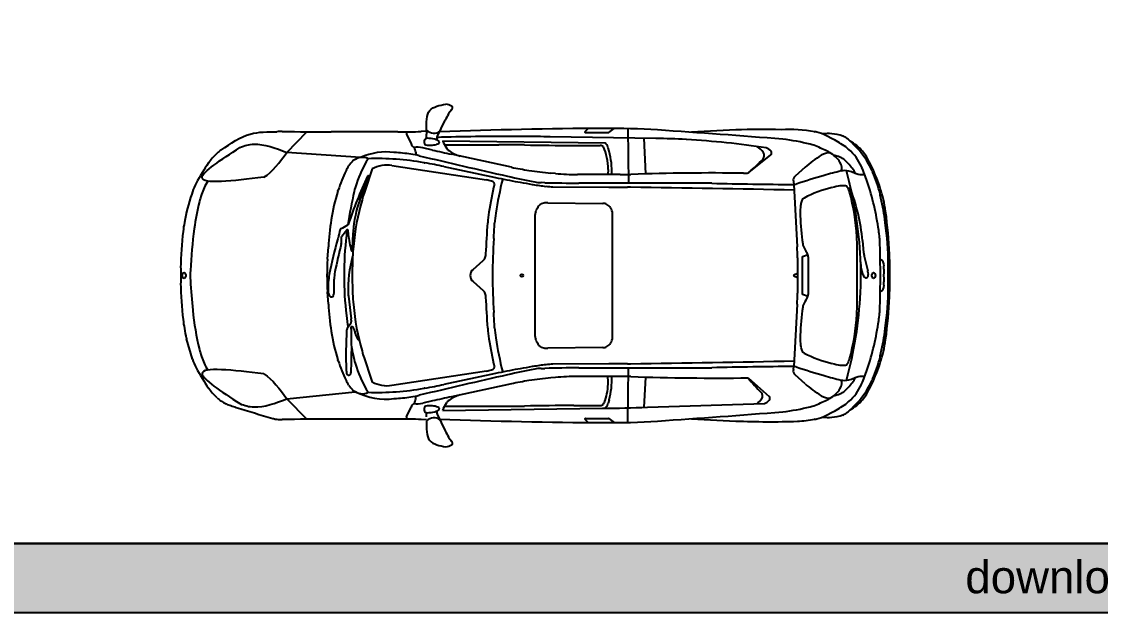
# Model space of a CAD drawing. Header units: millimetres. Extents: x 2646 to 50990, y 12226 to 40347.
# Drawn here: x 38815 to 44903, y 12226 to 15558 of the extents above; entities that cross this region are included whole.
import ezdxf

# ---------------------------------------------------------------- set-up
doc = ezdxf.new("R2010")
doc.units = ezdxf.units.MM
doc.layers.add('www.cad-blocks.net', color=7, linetype='Continuous')
doc.styles.get("Standard").update_dxf_attribs({"font": 'arial.ttf'})

# ---------------------------------------------------------------- blocks, each defined once
blk = doc.blocks.new('A$C72513B5F')
for p, q in [((-0.5524, 0.7811), (-0.5077, 0.8757)), ((-0.4897, 0.909), (-0.488, 0.9117)), ((-1.4012, 0.6944), (-1.2886, 0.8103)), ((-0.7749, 0.8096), (-1.1501, 0.8096)), ((-0.7273, 0.8099), (-0.7273, 0.8063)), ((-0.7253, 0.7974), (-0.6994, 0.7417)), ((-0.6122, 0.813), (-0.6426, 0.8119)), ((-0.6122, 0.819), (-0.6122, 0.7976)), ((0.299, 0.8291), (0.2815, 0.812)), ((0.2841, 0.8059), (0.414, 0.8059)), ((0.4163, 0.8066), (0.4459, 0.8296)), ((0.5232, 0.8284), (0.5267, 0.5211)), ((1.1327, 0.8205), (0.8824, 0.8078)), ((1.5771, 0.8106), (1.5782, 0.8104)), ((-0.5573, 0.7395), (-0.556, 0.7399)), ((-0.5203, 0.7601), (0.3947, 0.7487)), ((-0.5203, 0.7601), (-0.5203, 0.757)), ((-0.5176, 0.7477), (-0.4983, 0.7166)), ((-0.5113, 0.7376), (-0.2053, 0.7376)), ((-0.0592, 0.7834), (-0.2806, 0.7834)), ((0.6807, 0.7731), (0.0852, 0.7823)), ((0.2177, 0.7335), (0.3675, 0.7335)), ((0.6142, 0.7741), (0.6219, 0.5728)), ((0.8533, 0.7668), (0.8516, 0.7669)), ((1.6794, 0.7694), (1.6406, 0.7893)), ((-1.7941, 0.6899), (-1.7993, 0.6849)), ((-0.9858, 0.6654), (-1.4012, 0.6944)), ((-0.7934, 0.694), (-0.7966, 0.6942)), ((-0.6867, 0.723), (-0.6834, 0.7195)), ((-0.6738, 0.6953), (-0.6738, 0.6797)), ((-0.5797, 0.7076), (-0.6333, 0.72)), ((-0.1339, 0.6106), (-0.4711, 0.6833)), ((0.4173, 0.7005), (0.4122, 0.7195)), ((1.2052, 0.5812), (1.3304, 0.6801)), ((-1.0524, 0.6166), (-1.0516, 0.6179)), ((-0.8078, 0.621), (-0.2745, 0.539)), ((-0.6266, 0.6357), (-0.622, 0.6349)), ((-0.5146, 0.6146), (-0.224, 0.5527)), ((1.5232, 0.61), (1.4673, 0.5602)), ((1.8421, 0.6119), (1.8411, 0.6142)), ((-0.9892, 0.4254), (-0.9397, 0.5597)), ((-0.9414, 0.5621), (-0.9422, 0.5621)), ((0.1145, 0.5754), (0.0888, 0.5778)), ((0.4803, 0.5694), (0.2391, 0.5694)), ((0.4119, 0.5984), (0.4095, 0.5694)), ((1.1766, 0.5771), (1.1973, 0.578)), ((1.7252, 0.589), (1.7242, 0.5888)), ((-0.2471, 0.5319), (-0.2456, 0.5314)), ((-0.0969, 0.528), (-0.085, 0.5259)), ((-0.0161, 0.5139), (-0.0129, 0.5133)), ((0.0553, 0.5235), (0.0341, 0.5241)), ((0.0998, 0.5005), (0.4168, 0.4975)), ((0.8697, 0.5211), (0.2458, 0.5211)), ((0.4516, 0.4973), (0.5215, 0.4973)), ((1.4572, 0.5303), (1.4606, 0.5128)), ((1.4606, 0.5128), (1.4786, 0.1622)), ((1.7212, 0.5052), (1.7198, 0.505)), ((1.7732, 0.4976), (1.7749, 0.4983)), ((-1.9333, 0.4716), (-1.9378, 0.4588)), ((-1.1133, 0.4748), (-1.1114, 0.4806)), ((1.9475, 0.4537), (1.946, 0.46)), ((0.003, 0.359), (0.0066, 0.368)), ((0.0486, 0.4082), (0.0495, 0.4084)), ((0.0711, 0.4103), (0.3823, 0.4068)), ((0.404, 0.4009), (0.4048, 0.4005)), ((0.4251, 0.3815), (0.4301, 0.3739)), ((1.4976, 0.394), (1.4967, 0.3841)), ((1.4993, 0.4069), (1.4993, 0.4067)), ((0, -0.3433), (0, 0.3433)), ((0.4342, 0.3603), (0.4342, -0.3603)), ((1.976, 0.2963), (1.9732, 0.3165)), ((-1.0568, 0.2551), (-1.0542, 0.2314)), ((-1.0927, 0.1905), (-1.0927, 0.2179)), ((1.8151, 0.2168), (1.815, 0.2174)), ((1.8473, 0.1968), (1.8537, 0.1283)), ((-1.1715, 0.0926), (-1.1669, 0.1615)), ((-0.3503, 0.0346), (-0.2935, 0.0846)), ((-0.282, 0.1015), (-0.2819, 0.1019)), ((1.4802, 0.0993), (1.4802, -0.0993)), ((1.5066, 0.1028), (1.5066, -0.1028)), ((1.5398, 0.1171), (1.509, 0.1061)), ((1.5414, 0.1062), (1.5414, -0.1062)), ((1.8179, -0.1018), (1.8179, 0.1018)), ((1.8364, 0.0856), (1.8358, 0.0967)), ((1.8569, 0.1086), (1.8766, 0.0262)), ((1.9923, -0.0661), (1.9923, 0.0661)), ((1.9998, 0.1053), (1.9992, 0.1201)), ((-1.9982, -0.0386), (-1.9982, 0.0386)), ((-1.0315, -0.0389), (-1.0315, 0.0389)), ((1.4603, 0.0031), (1.4802, 0.0139)), ((1.8474, 0.01), (1.8477, 0.0089)), ((1.8782, 0.0167), (1.8793, 0.006)), ((1.8793, 0.0001), (1.8792, -0.0004)), ((1.9685, 0.0553), (1.9685, 0.0544)), ((-1.1339, -0.0832), (-1.1339, -0.0211)), ((-0.3503, -0.0346), (-0.2935, -0.0846)), ((1.4802, -0.0139), (1.4603, -0.0031)), ((1.8536, -0.0027), (1.8536, -0.0026)), ((1.9685, -0.0544), (1.9685, -0.0553)), ((-1.1669, -0.1615), (-1.1715, -0.0926)), ((-1.1377, -0.112), (-1.1375, -0.1115)), ((-1.0539, -0.1163), (-1.0379, -0.2435)), ((-0.282, -0.1015), (-0.2819, -0.1019)), ((1.509, -0.1061), (1.5398, -0.1171)), ((1.8358, -0.0967), (1.8364, -0.0856)), ((1.9992, -0.1201), (1.9998, -0.1053)), ((1.4786, -0.1622), (1.4606, -0.5128)), ((1.815, -0.2174), (1.8151, -0.2168)), ((-1.0399, -0.2699), (-1.0606, -0.2994)), ((-1.0374, -0.2522), (-1.0374, -0.2618)), ((-1.0363, -0.2884), (-1.035, -0.2884)), ((1.9732, -0.3165), (1.976, -0.2963)), ((-1.9333, -0.4716), (-1.9675, -0.3562)), ((-1.0172, -0.3148), (-1.0164, -0.3172)), ((0.0066, -0.368), (0.003, -0.359)), ((0.0495, -0.4084), (0.0486, -0.4082)), ((0.3823, -0.4068), (0.0711, -0.4103)), ((0.4048, -0.4005), (0.404, -0.4009)), ((0.4301, -0.3739), (0.4251, -0.3815)), ((1.4967, -0.3841), (1.4976, -0.394)), ((1.4993, -0.4067), (1.4993, -0.4069)), ((-1.1114, -0.4806), (-1.1133, -0.4748)), ((1.946, -0.46), (1.9475, -0.4537)), ((-1.0392, -0.5504), (-1.0389, -0.5455)), ((-0.2745, -0.539), (-0.8078, -0.621)), ((-0.2456, -0.5314), (-0.2471, -0.5319)), ((-0.085, -0.5259), (-0.0969, -0.528)), ((-0.0129, -0.5133), (-0.0161, -0.5139)), ((0.0341, -0.5241), (0.0553, -0.5235)), ((0.4168, -0.4975), (0.0998, -0.5005)), ((0.2458, -0.5211), (0.8697, -0.5211)), ((0.5215, -0.4973), (0.4516, -0.4973)), ((0.5232, -0.8284), (0.5267, -0.5211)), ((1.4572, -0.5303), (1.4606, -0.5128)), ((1.7198, -0.505), (1.7212, -0.5052)), ((-1.0637, -0.5513), (-1.0636, -0.5519)), ((-0.224, -0.5527), (-0.5146, -0.6146)), ((0.1145, -0.5754), (0.0888, -0.5778)), ((0.4803, -0.5694), (0.2391, -0.5694)), ((0.4119, -0.5984), (0.4095, -0.5694)), ((0.6219, -0.5728), (0.6142, -0.745)), ((1.2015, -0.5772), (1.3206, -0.6825)), ((1.5232, -0.61), (1.4673, -0.5602)), ((1.7252, -0.589), (1.7242, -0.5888)), ((1.7252, -0.589), (1.7242, -0.5888)), ((-1.4012, -0.6952), (-1.0148, -0.6552)), ((-0.622, -0.6349), (-0.6266, -0.6357)), ((-0.1339, -0.6106), (-0.4711, -0.6833)), ((1.8411, -0.6142), (1.8421, -0.6119)), ((-1.7941, -0.6899), (-1.7993, -0.6849)), ((-1.7434, -0.7239), (-1.744, -0.7236)), ((-1.4012, -0.6952), (-1.2886, -0.8103)), ((-0.7966, -0.6942), (-0.7934, -0.694)), ((-0.6867, -0.723), (-0.6834, -0.7195)), ((-0.6738, -0.6953), (-0.6738, -0.6797)), ((-0.5797, -0.7076), (-0.6333, -0.72)), ((-0.5176, -0.7477), (-0.4983, -0.7166)), ((0.3941, -0.7047), (0.3942, -0.7043)), ((0.4173, -0.7005), (0.4122, -0.7195)), ((0.6334, -0.7429), (1.2942, -0.7218)), ((-0.7253, -0.7974), (-0.6994, -0.7417)), ((-0.5573, -0.7395), (-0.556, -0.7399)), ((-0.5524, -0.7811), (-0.5077, -0.8757)), ((-0.5203, -0.7605), (0.3805, -0.7489)), ((-0.5203, -0.7601), (-0.5203, -0.757)), ((-0.5113, -0.7376), (-0.2053, -0.7376)), ((0.2177, -0.7335), (0.3675, -0.7335)), ((1.6406, -0.7893), (1.6794, -0.7694)), ((-0.7749, -0.8096), (-1.1501, -0.8096)), ((-0.7273, -0.8099), (-0.7273, -0.8063)), ((-0.6122, -0.813), (-0.6426, -0.8119)), ((0.299, -0.8291), (0.2815, -0.812)), ((0.2841, -0.8059), (0.414, -0.8059)), ((0.4163, -0.8066), (0.4459, -0.8296)), ((0.8824, -0.8078), (1.1327, -0.8205)), ((1.5782, -0.8104), (1.5771, -0.8106)), ((-0.4897, -0.909), (-0.488, -0.9117))]:
    blk.add_line(p, q)
for centre, major_axis, ratio, start_param, end_param in [((-0.5947, 0.6772), (-0.3102, 0), 0.978, 4.303483, 4.412301), ((-0.3074, 0.8061), (0.2105, 0), 0.978, 2.480771, 2.602615), ((-0.5169, 0.9653), (-0.0549, 0), 0.978, 2.480771, 2.727187), ((-0.475, 0.9473), (0.00915, 0), 0.978, -0.414406, 1.16189), ((-0.1757, 0.7254), (-0.3658, 0), 0.978, -0.538978, -0.433525), ((-1.431, 0.6337), (0.1829, 0), 0.978, 1.548837, 1.714213), ((-1.1501, 13.1424), (-12.6102, 0), 0.978, 1.548837, 1.570796), ((-0.7749, 4.3874), (-3.6583, 0), 0.978, 1.570796, 1.606978), ((-0.7053, 0.8063), (0.0219, 0), 0.978, 3.141593, 3.569153), ((-0.7219, 0.7976), (0.1097, 0), 0.978, -0.237286, 0), ((-0.572, 0.8581), (-0.0567, 0), 0.978, 0.782429, 2.247999), ((0.5572, -28.2947), (29.78, 0), 0.978, 1.576541, 1.607598), ((0.2841, 0.8094), (-0.00366, 0), 0.978, -0.785824, 1.570796), ((0.4113, -3.4636), (-4.39, 0), 0.978, 4.648544, 4.718134), ((0.414, 0.8094), (-0.00366, 0), 0.978, 1.570796, 2.241526), ((-0.2386, -13.4055), (-35.2661, 2.5001), 0.403249, 4.694578, 4.714606), ((1.2739, -1.8439), (-2.728, 0), 0.978, 4.670489, 4.764172), ((1.4521, 0.1783), (-0.6991, 0.0818), 0.915281, 4.638823, 4.910249), ((1.5178, 0.5134), (-0.3096, 0), 0.978, 4.479616, 4.519713), ((1.5386, 0.5992), (-0.2195, 0), 0.978, 4.229298, 4.479616), ((1.6542, 0.561), (-0.2446, 0), 0.978, 4.633586, 4.847298), ((1.6542, 0.561), (0.2446, 0), 0.978, 1.231651, 1.491993), ((-0.6328, 0.7714), (0.0732, 0), 0.978, 3.569153, 3.883964), ((-0.5957, 0.7537), (0.0311, 0), 0.978, 2.973194, 3.488189), ((-0.6083, 0.7558), (-0.0183, 0), 0.978, 4.668253, 6.114787), ((-0.6146, 0.747), (-0.011, 0), 0.978, 0.346596, 1.441753), ((-0.5916, 0.9204), (-0.1898, 0), 0.978, 1.441753, 1.597506), ((-0.6187, 0.5248), (0.2547, 0), 0.978, 1.365617, 1.52666), ((-0.5895, 0.8422), (-0.1097, 0), 0.978, 1.597506, 1.868356), ((-0.5743, 0.7336), (0.0366, 0), 0.978, 1.100317, 1.365617), ((-0.5919, 0.6999), (0.0753, 0), 0.978, 0.8481, 1.100317), ((-0.5687, 0.7804), (0.0433, 0), 0.978, -1.273236, -0.91654), ((-0.5292, 0.7706), (-0.0256, 0), 0.978, -0.433525, 0.295022), ((0.6934, -37.8375), (-39.5044, 0), 0.978, -1.54053, -1.539228), ((-0.5457, 0.7511), (-0.00549, 0), 0.978, 2.225052, 3.989693), ((-0.502, 0.757), (0.0183, 0), 0.978, 3.141593, 3.685802), ((-0.2806, -6.3723), (-7.3166, 0), 0.978, -1.570796, -1.54053), ((-0.2053, -6.4181), (7.3166, 0), 0.978, 1.550978, 1.570796), ((0.2177, 14.4521), (14.0272, 0), 0.978, 4.69257, 4.712389), ((-0.0592, -8.1612), (-9.1458, 0), 0.978, 4.696596, 4.712389), ((0.3675, 0.712), (0.0219, 0), 0.978, 0.664698, 1.570796), ((0.3456, 0.7008), (0.0694, 0), 0.978, 0.355885, 0.783734), ((0.6172, -3.1621), (-4.0241, 0), 0.978, 4.65411, 4.696596), ((0.5819, -3.7823), (4.6593, 0), 0.978, 1.415201, 1.512517), ((1.2144, -0.6047), (-1.4162, 0), 0.978, 4.471229, 4.582712), ((1.5002, 0.5318), (-0.2195, 0), 0.978, 4.280446, 4.471229), ((1.4108, 0.2686), (-0.5782, 0), 0.978, 4.080555, 4.229298), ((1.7112, 0.7191), (0.0732, 0), 0.978, 0.955053, 1.231651), ((1.613, 0.5833), (0.2432, 0), 0.978, 0.705214, 0.955053), ((1.6228, 0.5082), (-0.299, 0), 0.978, 3.862395, 4.166406), ((1.4613, 0.4049), (-0.4788, 0), 0.978, 3.54683, 3.931769), ((-1.5419, 0.4306), (-0.3658, 0), 0.978, -0.790475, -0.607861), ((-1.6731, 0.5704), (0.1719, 0), 0.978, 2.173088, 2.351118), ((-0.9888, 0.6084), (0.0617, 0.0342), 0.758303, 0.414707, 1.764069), ((-0.9119, -1.0912), (0.09, 1.7876), 0.434923, -0.032635, 0.209849), ((-0.8624, -0.3733), (-1.0934, 0), 0.978, 4.565166, 4.649285), ((-0.7825, 0.1537), (-0.5487, 0), 0.978, 4.475155, 4.565166), ((-0.6621, 0.601), (-0.1251, 0), 0.978, 4.48017, 4.897035), ((-0.7104, 0.6953), (-0.0366, 0), 0.978, 3.141593, 3.883964), ((11.8095, 51.0868), (53.0308, 0), 0.978, 4.475155, 4.484806), ((1.1042, 7.6712), (7.3166, 0), 0.978, 4.48017, 4.495391), ((-0.4608, 0.7388), (0.0439, 0), 0.978, 3.685802, 4.083098), ((-0.359, 0.8755), (0.2168, 0), 0.978, 4.083098, 4.410572), ((0.2986, 0.6075), (-0.0108, 0.1964), 0.574615, 4.634638, 5.323368), ((0.3592, 0.7058), (-0.0549, 0), 0.978, 3.399684, 3.497478), ((-0.0517, 0.5794), (0.4852, 0), 0.978, -0.021053, 0.258091), ((1.1901, 0.6284), (-0.1178, 0), 0.978, 3.727506, 4.173893), ((1.2639, 0.6763), (0.0293, 0), 0.978, -0.723272, 0.585913), ((1.2846, 0.6656), (-0.0584, 0), 0.978, 3.795995, 4.374158), ((1.3178, 0.6905), (0.0165, 0), 0.978, -0.705143, 0.654403), ((1.9487, 0.1537), (0.6315, 0), 0.978, 2.127731, 2.310323), ((0.4062, -1.7892), (-2.8328, 0), 0.978, 4.253232, 4.280446), ((1.6651, 0.5991), (0.095, 0), 0.978, 1.562701, 2.127731), ((1.6373, 0.6462), (-0.0892, 0.0564), 0.509169, 3.12989, 4.761109), ((1.6257, 0.2909), (-0.3993, 0), 0.978, 4.532968, 4.559708), ((1.6786, 0.5766), (0.1024, 0), 0.978, 0.755448, 1.391375), ((1.6227, 0.5517), (0.2195, 0), 0.978, 0.83781, 0.938962), ((1.5762, 0.5011), (-0.289, 0), 0.978, 3.553032, 3.979403), ((1.7143, 0.5867), (-0.1773, 0), 0.978, 3.646177, 3.862395), ((1.0137, 0.2083), (0.9776, 0), 0.978, 0.232169, 0.504584), ((-1.0172, 0.0736), (1.0051, 0), 0.978, 2.533732, 2.66947), ((-0.8363, 0.4823), (-0.2561, 0), 0.978, -0.566069, -0.45074), ((-0.9205, 0.5364), (-0.1554, 0), 0.978, -0.822948, -0.566069), ((-0.2576, 0.2686), (-0.7928, 0), 0.978, -0.527105, -0.326118), ((-1.017, -1.6113), (0.362, 2.2518), 0.807608, -0.015641, 0.156485), ((-0.8547, 0.5578), (0.1083, 0.0185), 0.578446, 1.026697, 2.114896), ((-1.0203, -1.6578), (-2.3779, 0), 0.978, 4.49805, 4.544078), ((0.1812, 2.0082), (-1.4633, 0), 0.978, 1.353798, 1.422621), ((0.7577, 1.1134), (0.7045, 0), 0.978, -0.882423, -0.723272), ((1.2884, 0.2172), (-0.6385, 0), 0.978, 3.781957, 3.897041), ((1.0039, 0.2541), (0.9146, 0), 0.978, 0.314397, 0.41144), ((-0.3408, 0.2478), (-0.8065, 0), 0.978, -0.45074, -0.299549), ((1.3464, -0.4759), (-2.5249, 0), 0.978, -0.43291, -0.314556), ((8.9007, -2.5692), (10.3421, 0), 0.978, 2.822703, 2.837044), ((-0.9422, 0.5585), (-0.00366, 0), 0.978, -1.570796, -0.43291), ((-0.9414, 0.5603), (0.00183, 0), 0.978, -0.345715, 1.570796), ((0.5541, 4.0487), (3.6583, 0), 0.978, 4.49805, 4.533468), ((0.9037, 5.0326), (-4.6942, 0), 0.978, 1.343213, 1.376517), ((0.3277, 2.9684), (-2.456, 0), 0.978, 1.422621, 1.473353), ((0.2391, 1.8217), (1.2804, 0), 0.978, 4.614945, 4.712389), ((0.4803, 2.3583), (-1.8292, 0), 0.978, 1.570796, 1.603863), ((1.0137, -13.4129), (14.3057, 0), 0.978, 1.55941, 1.603863), ((1.1959, 0.5922), (0.0146, 0), 0.978, -1.475279, -0.882423), ((1.4895, 0.5364), (-0.0329, 0), 0.978, -0.831269, 0.187897), ((2.6225, -2.7268), (3.5084, 0), 0.978, 1.857293, 1.904495), ((2.1479, -1.1514), (-1.8292, 0), 0.978, -1.338138, -1.284299), ((1.7473, 0.5022), (-0.0915, 0), 0.978, 4.465116, 4.945048), ((-0.5256, -0.014), (-2.3641, 0), 0.978, 3.35103, 3.406459), ((1.7283, 0.4285), (0.1692, 0), 0.978, 1.135957, 1.323523), ((1.8381, 0.6597), (0.0915, 0), 0.978, 4.277549, 4.537714), ((1.7711, 0.5689), (-0.0366, 0), 0.978, 3.33015, 3.781957), ((1.8485, 0.7178), (-0.1517, 0), 0.978, 1.396122, 1.643853), ((2.4003, 0.7988), (-0.543, 0), 0.978, 0.405237, 0.418484), ((1.2797, 0.3114), (-0.6835, 0), 0.978, 3.365761, 3.560077), ((-1.5865, 0.3579), (0.3658, 0), 0.978, 2.66947, 2.818), ((-1.4101, 0.3016), (0.4984, 0), 0.978, 2.734886, 2.903883), ((-1.6327, 0.3953), (-0.2561, 0), 0.978, -0.57846, -0.406707), ((-0.5928, 0.3794), (0.439, 0), 0.978, 2.815474, 2.921261), ((-0.3316, 0.2766), (-0.2744, 0), 0.978, 4.399232, 4.502495), ((2.1406, -0.0075), (-2.4303, 0), 0.978, -0.221929, -0.153803), ((-0.2729, 0.4488), (-0.0887, 0), 0.978, 4.286322, 4.399232), ((-0.2408, 0.5181), (0.011, 0), 0.978, -0.221929, 1.144729), ((2.1406, -0.0075), (2.3913, 0), 0.978, 2.903432, 2.98779), ((1.8682, 11.088), (-10.9749, 0), 0.978, 1.391875, 1.39825), ((0.2137, 1.785), (1.3199, 0), 0.978, 4.539843, 4.596342), ((0.0398, 0.7387), (-0.2195, 0), 0.978, 1.376517, 1.544766), ((0.2458, 7.6767), (-7.3166, 0), 0.978, 1.544766, 1.570796), ((0.1033, 0.8582), (-0.3658, 0), 0.978, 1.45475, 1.561268), ((0.4516, 4.0752), (3.6583, 0), 0.978, 4.70286, 4.712389), ((0.5215, -0.9338), (1.4633, 0), 0.978, 1.558948, 1.570796), ((-0.3516, -72.9988), (-75.1546, 0), 0.978, 4.688252, 4.70054), ((0.8697, -6.6345), (7.3166, 0), 0.978, 1.553366, 1.570796), ((2.0512, 53.0482), (0.5515, 52.5359), 1, 3.132028, 3.140798), ((1.459, 0.5557), (0.0439, 0), 0.978, 4.68981, 5.046088), ((1.8548, -0.1963), (0.7303, 0), 0.978, 1.81675, 2.051385), ((1.7928, 0.0454), (-0.4756, 0), 0.978, -1.41666, -1.324842), ((1.7366, 0.408), (-0.1005, 0), 0.978, 4.566182, 4.866525), ((1.7491, 0.4911), (-0.0146, 0), 0.978, 3.708085, 4.566182), ((1.6729, 0.4437), (0.105, 0), 0.978, 0.263905, 0.566492), ((0.6914, 0.1689), (1.1328, 0), 0.978, 0.152471, 0.301255), ((0.7222, 0.0972), (1.1298, 0), 0.978, 0.090243, 0.371457), ((0.2977, 0.0296), (-1.6571, 0), 0.978, 3.280818, 3.45599), ((0.7487, -0.1891), (-2.728, 0.4872), 0.62771, -0.095278, -0.000272), ((-0.0646, 0.158), (-1.0975, 0), 0.978, -0.299549, -0.145088), ((1.4589, -0.07), (-2.5416, 0), 0.978, -0.220331, -0.143682), ((0.0846, 0.141), (-1.1007, 0), 0.978, -0.304549, -0.267667), ((1.564, 0.3958), (0.0657, 0), 0.978, 2.632508, 2.967058), ((1.529, 0.4149), (-0.0256, 0), 0.978, -1.090207, -0.509085), ((0.5967, 0.1593), (1.2198, 0), 0.978, 0.048714, 0.263905), ((0.3368, 0.0946), (1.652, 0), 0.978, 0.137791, 0.224169), ((1.2585, 0.2649), (0.726, 0), 0.978, 0.136703, 0.232169), ((-0.4037, 0.0631), (-1.534, 0), 0.978, -0.237709, -0.134241), ((-0.3572, 0.2028), (0.6717, 0), 0.978, 2.795878, 3.070992), ((0.5235, 0.0232), (-1.5558, 0), 0.978, -0.267667, -0.092954), ((0.1136, 0.3269), (0.1149, 0), 0.978, 2.525141, 2.767694), ((0.0497, 0.3712), (0.0366, 0), 0.978, 2.020906, 2.525141), ((0.0596, 0.3512), (0.0593, 0), 0.978, 1.7574, 2.020906), ((0.0699, 0.3029), (-0.1097, 0), 0.978, 4.701181, 4.898993), ((0.3818, 0.3639), (-0.0439, 0), 0.978, 4.181276, 4.701181), ((0.3738, 0.349), (-0.0611, 0), 0.978, 3.716519, 4.181276), ((0.4086, 0.3603), (0.0256, 0), 0.978, 0, 0.574926), ((1.8612, 0.3537), (0.3658, 0), 0.978, 3.056498, 3.189989), ((1.6434, 0.3819), (0.1463, 0), 0.978, 2.967058, 3.056498), ((-1.9467, 0.3495), (-0.0219, 0), 0.978, -0.432128, -0.201559), ((0.771, 0.0386), (-1.942, 0), 0.978, -0.145088, -0.064752), ((0.3536, 0.2635), (0.6219, 0), 0.978, 2.98779, 3.08767), ((0.3536, 0.2635), (-0.5829, 0), 0.978, -0.153803, -0.053923), ((0.0439, 0.3433), (-0.0439, 0), 0.978, -0.373899, 0), ((3.6683, 0.4393), (-2.175, 0), 0.978, 0.048397, 0.122815), ((-0.5256, -0.014), (2.3641, 0), 0.978, 0.047885, 0.152471), ((-0.4818, 0.0308), (2.4827, 0), 0.978, 0.036796, 0.136703), ((0.3072, 0), (2.3079, 0), 0.978, 3.031178, 3.122555), ((-1.2594, 0.1699), (-0.7317, 0), 0.978, -0.180783, -0.110415), ((1.3102, -0.1407), (1.0734, 3.0965), 0.994249, 1.778866, 1.851039), ((0.0727, -0.0245), (1.2087, 0), 0.978, 2.898667, 2.941476), ((-1.0934, 0.2581), (0.00732, 0), 0.978, 1.967038, 2.898667), ((-1.181, 0.4629), (0.2197, 0), 0.978, -1.174555, -0.965543), ((-1.675, 0.6989), (-0.7605, 0), 0.978, 2.446394, 2.505086), ((1.4589, -0.07), (-2.5416, 0), 0.978, -0.132459, -0.119048), ((-1.0605, 0.2547), (0.00366, 0), 0.978, 0.108338, 2.505086), ((-1.0581, 0.2892), (-0.00366, 0), 0.978, 2.17605, 2.827037), ((1.5281, 0.0724), (2.5618, 0), 0.978, 3.070992, 3.114688), ((-25.0485, 1.6044), (24.8172, 0), 0.978, -0.061083, -0.053923), ((-25.0485, 1.6044), (-24.8561, 0), 0.978, 3.084141, 3.08767), ((1.2142, 0.1552), (-0.7317, 0), 0.978, 3.168104, 3.280818), ((0.2785, 0.0661), (1.7137, 0), 0.978, 0, 0.137791), ((0.5653, -0.287), (-1.7524, 0), 0.978, -0.292566, -0.171712), ((-1.1477, 0.2176), (0.0366, 0), 0.978, -0.292566, -0.200117), ((-1.1475, 0.1905), (0.0549, 0), 0.978, -0.240041, 0), ((-1.0854, 0.2179), (-0.00732, 0), 0.978, -0.695199, 0), ((0.8605, 0), (-1.9389, 0), 0.978, -0.119048, 0.119048), ((-0.4552, 0.2951), (0.6025, 0), 0.978, 3.249931, 3.409084), ((3.1805, 0), (3.4206, 0), 0.978, 3.079207, 3.203978), ((-0.5965, 0.1018), (2.4145, 0), 0.978, 0, 0.048714), ((2.4255, -0.6648), (3.6236, 0), 0.978, 2.901551, 2.947028), ((-1.0345, 0.1398), (0.00183, 0), 0.978, 3.409084, 6.25628), ((0.3521, 0.0389), (-1.3837, 0), 0.978, -0.092954, 0), ((-0.358, 0.1276), (0.0805, 0), 0.978, -0.331787, -0.061083), ((0.1998, 0.0993), (-1.2804, 0), 0.978, 3.141593, 3.191832), ((1.5423, 0.1826), (0.0329, 0), 0.978, 3.264408, 3.483601), ((1.6915, 0.2346), (0.1912, 0), 0.978, 3.483601, 3.750002), ((1.503, 0.1062), (-0.0384, 0), 0.978, 3.141593, 3.750002), ((1.9994, 0.1412), (0.1463, 0), 0.978, 3.231836, 3.371248), ((-4.7688, 0), (6.7168, 0), 0.978, -0.026511, 0.026511), ((0.2887, 0), (1.4633, 0), 0.978, 3.07684, 3.206345), ((-0.3317, -0.0781), (0.7237, 0), 0.978, 2.874194, 3.17827), ((-0.3211, 0.1146), (0.0414, 0), 0.978, -0.83781, -0.331787), ((1.5103, 0.1028), (-0.00366, 0), 0.978, -1.22136, 0), ((0.0093, 0), (-1.8292, 0), 0.978, 3.17648, 3.189478), ((0.0093, 0), (1.8292, 0), 0.978, -0.047885, 0.034887), ((2.0202, 0.0686), (0.1829, 0), 0.978, 3.17648, 3.481909), ((1.9237, 0.0565), (-0.0449, 0), 0.978, 3.113115, 4.158071), ((-0.9249, 0), (-2.9266, 0), 0.978, 3.104796, 3.178389), ((-1.9948, 0.0429), (0.00549, 0), 0.978, 3.122555, 3.876612), ((-1.9813, 0), (0, 0.0167), 0.606888, 3.141593, 9.424778), ((-1.3973, 0), (-0.5487, 0), 0.978, -0.053072, 0.053072), ((-0.714, -0.0701), (0.454, 0), 0.978, 2.969881, 3.177502), ((-0.9144, -0.0211), (0.2195, 0), 0.978, 2.947028, 3.141593), ((-0.3185, 0), (0.0476, 0), 0.978, 2.303783, 3.979402), ((1.4621, 0), (0.00366, 0), 0.978, 2.075726, 4.207459), ((1.9094, 0.0315), (-0.0658, 0), 0.978, 0.340317, 0.557904), ((1.8054, 0.0099), (-0.0732, 0), 0.978, 3.235882, 3.371248), ((1.8465, 0.0029), (-0.0329, 0), 0.978, 3.055113, 3.235882), ((1.9099, 0), (0, 0.0167), 0.606888, 3.141593, 9.424778), ((2.5317, 0), (0.5653, 0), 0.978, 3.07759, 3.205596), ((1.42, 0.0697), (-0.5487, 0), 0.978, 3.07759, 3.113115), ((-1.9948, -0.0429), (0.00549, 0), 0.978, 2.406573, 3.16063), ((0.3072, 0), (-2.3079, 0), 0.978, 0.019038, 0.110415), ((1.3102, 0.1407), (-3.2601, 0), 0.978, 0.053072, 0.105817), ((0.3521, -0.0389), (-1.3837, 0), 0.978, 0, 0.092954), ((1.8848, 0.0163), (0.0367, 0), 0.978, 3.699497, 3.968511), ((1.8673, -0.0022), (-0.011, 0), 0.978, 0.826918, 2.563954), ((1.8623, 0.001), (-0.017, 0), 0.978, 2.563954, 3.055113), ((1.9237, -0.0565), (0.0449, 0), 0.978, -1.016478, 0.028477), ((1.42, -0.0697), (0.5487, 0), 0.978, 0.028477, 0.064003), ((-1.0946, -0.0834), (0.0732, 0), 0.978, 3.177502, 3.589975), ((-1.1506, -0.1098), (0.011, 0), 0.978, 3.589975, 3.749389), ((-1.1496, -0.1091), (0.0123, 0), 0.978, 3.749389, 6.033421), ((-1.251, -0.0832), (0.1171, 0), 0.978, -0.249764, 0), ((-0.9087, -0.0988), (-0.1463, 0), 0.978, 0.036677, 0.122566), ((-0.3211, -0.1146), (-0.0414, 0), 0.978, 3.47338, 3.979402), ((-0.358, -0.1276), (-0.0805, 0), 0.978, 3.202676, 3.47338), ((0.1998, -0.0993), (-1.2804, 0), 0.978, 3.091353, 3.141593), ((1.5103, -0.1028), (-0.00366, 0), 0.978, 0, 1.22136), ((1.503, -0.1062), (0.0384, 0), 0.978, -0.608409, 0), ((-0.5256, 0.014), (-2.3641, 0), 0.978, 2.876726, 3.093707), ((-0.5965, -0.1018), (-2.4145, 0), 0.978, 3.092879, 3.141593), ((0.2785, -0.0661), (-1.7137, 0), 0.978, 3.003801, 3.141593), ((-0.4818, -0.0308), (-2.4827, 0), 0.978, 3.004889, 3.104796), ((0.771, -0.0386), (1.942, 0), 0.978, 3.206345, 3.286681), ((0.5235, -0.0232), (1.5558, 0), 0.978, 3.234547, 3.409259), ((-25.0485, -1.6044), (-24.8172, 0), 0.978, 3.195516, 3.202676), ((3.6683, -0.4393), (2.175, 0), 0.978, 3.018777, 3.093196), ((1.5423, -0.1826), (-0.0329, 0), 0.978, -0.342009, -0.122815), ((1.6915, -0.2346), (0.1912, 0), 0.978, 2.533183, 2.799584), ((1.2142, -0.1552), (-0.7317, 0), 0.978, 3.002367, 3.115081), ((-0.4037, -0.0631), (-1.5338, 0.0331), 0.979885, 0.110599, 0.259241), ((1.4589, 0.07), (-2.5416, 0), 0.978, 0.119048, 0.146193), ((-1.1105, -0.2522), (0.0732, 0), 0.978, 0, 0.122566), ((-25.0485, -1.6044), (-24.8561, 0), 0.978, 3.195516, 3.199044), ((0.5967, -0.1593), (1.2198, 0), 0.978, -0.263905, -0.048714), ((-1.2594, -0.1699), (-0.7317, 0), 0.978, 0.110415, 0.180783), ((0.7487, 0.1891), (2.7731, 0), 0.978, 3.322376, 3.343151), ((-1.0456, -0.3095), (0.0183, 0), 0.978, 2.538901, 3.086825), ((-1.052, -0.2618), (-0.0146, 0), 0.978, 2.538901, 3.141593), ((-1.0363, -0.2902), (0.00183, 0), 0.978, 1.570796, 3.189703), ((-3.6289, -0.4122), (-2.5937, 0), 0.978, 3.094365, 3.189703), ((-1.035, -0.2955), (0.00732, 0), 0.978, 0.605874, 1.570796), ((-1.1035, -0.342), (-0.0907, 0), 0.978, 3.452936, 3.747466), ((0.3536, -0.2635), (-0.6219, 0), 0.978, 0.053923, 0.153803), ((0.3536, -0.2635), (0.5829, 0), 0.978, 3.195516, 3.295395), ((0.2977, -0.0296), (1.6571, 0), 0.978, -0.314397, -0.139226), ((-1.9467, -0.3495), (0.0219, 0), 0.978, 3.343151, 3.573721), ((-0.0646, -0.158), (1.0975, 0), 0.978, 3.286681, 3.441142), ((1.434, -0.4425), (2.5016, 0), 0.978, 3.086825, 3.17909), ((-1.2602, -0.3939), (0.2561, 0), 0.978, 0.231299, 0.311343), ((-0.9522, -0.3229), (-0.0604, 0), 0.978, 0.231299, 0.846306), ((2.1406, 0.0075), (-2.4303, 0), 0.978, 0.153803, 0.221929), ((2.1406, 0.0075), (2.3913, 0), 0.978, 3.295395, 3.379753), ((0.0439, -0.3433), (0.0439, 0), 0.978, 3.141593, 3.515492), ((0.4086, -0.3603), (-0.0256, 0), 0.978, 2.566666, 3.141593), ((1.8612, -0.3537), (-0.3658, 0), 0.978, -0.048397, 0.085095), ((0.3368, -0.0946), (1.652, 0), 0.978, -0.224169, -0.137791), ((1.2585, -0.2649), (-0.726, 0), 0.978, 2.909424, 3.004889), ((-1.4101, -0.3016), (0.4984, 0), 0.978, 3.379302, 3.548299), ((1.4589, 0.07), (2.5416, 0), 0.978, 3.335154, 3.361924), ((0.0846, -0.141), (-1.1007, 0), 0.978, 0.267667, 0.304549), ((0.1136, -0.3269), (0.1149, 0), 0.978, 3.515492, 3.758045), ((0.0497, -0.3712), (-0.0366, 0), 0.978, 0.616452, 1.120687), ((0.0596, -0.3512), (0.0593, 0), 0.978, 4.26228, 4.525785), ((0.0699, -0.3029), (0.1097, 0), 0.978, 4.525785, 4.723597), ((0.3818, -0.3639), (0.0439, 0), 0.978, -1.559588, -1.039683), ((0.3738, -0.349), (0.0611, 0), 0.978, -1.039683, -0.574926), ((1.6434, -0.3819), (-0.1463, 0), 0.978, 0.085095, 0.174535), ((1.564, -0.3958), (-0.0657, 0), 0.978, 0.174535, 0.509085), ((-1.5865, -0.3579), (-0.3658, 0), 0.978, 0.323593, 0.472123), ((-0.3408, -0.2478), (0.8065, 0), 0.978, 3.441142, 3.592333), ((-0.5928, -0.3794), (-0.439, 0), 0.978, 0.220331, 0.326118), ((8.9007, 2.5692), (-10.3421, 0), 0.978, 0.304549, 0.31889), ((-0.3516, 72.9988), (-75.1546, 0), 0.978, 1.582645, 1.594933), ((1.529, -0.4149), (-0.0256, 0), 0.978, 0.509085, 1.090207), ((1.8548, 0.1963), (0.7303, 0), 0.978, 4.2318, 4.466435), ((1.6729, -0.4437), (0.105, 0), 0.978, -0.566492, -0.263905), ((1.0137, -0.2083), (-0.9776, 0), 0.978, 2.637009, 2.909424), ((1.2797, -0.3114), (0.6835, 0), 0.978, -0.418484, -0.224169), ((-1.0172, -0.0736), (-1.0051, 0), 0.978, 0.472123, 0.607861), ((-1.6327, -0.3953), (-0.2561, 0), 0.978, 0.406707, 0.581766), ((-0.9561, -0.5302), (0.1097, 0), 0.978, 3.17909, 3.340061), ((-1.5862, -0.5066), (0.5487, 0), 0.978, -0.072447, -0.047227), ((-0.2576, -0.2686), (0.7928, 0), 0.978, 3.467711, 3.668698), ((-0.3316, -0.2766), (-0.2744, 0), 0.978, 1.78069, 1.883954), ((-0.2729, -0.4488), (-0.0887, 0), 0.978, 1.883954, 1.996863), ((-0.2408, -0.5181), (0.011, 0), 0.978, -1.144729, 0.221929), ((0.5541, -4.0487), (3.6583, 0), 0.978, 1.749717, 1.785135), ((0.9037, -5.0326), (4.6942, 0), 0.978, 1.765076, 1.798379), ((1.8682, -11.088), (10.9749, 0), 0.978, 1.743343, 1.749717), ((0.2137, -1.785), (1.3199, 0), 0.978, 1.686843, 1.743343), ((0.0398, -0.7387), (0.2195, 0), 0.978, 1.596827, 1.765076), ((0.2458, -7.6767), (-7.3166, 0), 0.978, -1.570796, -1.544766), ((0.1033, -0.8582), (0.3658, 0), 0.978, 1.580325, 1.686843), ((0.4516, -4.0752), (-3.6583, 0), 0.978, -1.570796, -1.561268), ((0.5215, 0.9338), (-1.4633, 0), 0.978, 1.570796, 1.582645), ((0.8697, 6.6345), (7.3166, 0), 0.978, 4.712389, 4.729819), ((2.0512, -53.0482), (52.53, 0.9615), 1, 1.563786, 1.572556), ((1.4895, -0.5364), (0.0329, 0), 0.978, 2.953696, 3.972862), ((1.459, -0.5557), (0.0439, 0), 0.978, 1.237097, 1.593375), ((2.6225, 2.7268), (3.5084, 0), 0.978, 4.37869, 4.425892), ((1.7928, -0.0454), (-0.4756, 0), 0.978, 1.324842, 1.41666), ((1.7366, -0.408), (0.1005, 0), 0.978, 4.558253, 4.858596), ((1.7491, -0.4911), (-0.0146, 0), 0.978, 1.717003, 2.5751), ((1.0039, -0.2541), (0.9146, 0), 0.978, -0.41144, -0.314397), ((-0.8363, -0.4823), (0.2561, 0), 0.978, 3.592333, 3.707661), ((-1.0515, -0.5496), (-0.0123, 0), 0.978, 0.198469, 3.069145), ((11.8095, -51.0868), (53.0308, 0), 0.978, 1.798379, 1.80803), ((0.1812, -2.0082), (1.4633, 0), 0.978, 1.718972, 1.787794), ((0.3277, -2.9684), (2.456, 0), 0.978, 1.66824, 1.718972), ((0.2391, -1.8217), (1.2804, 0), 0.978, 1.570796, 1.66824), ((0.2986, -0.6075), (0.0072, 0.1932), 0.585573, 4.209698, 4.781408), ((-0.0517, -0.5794), (-0.4852, 0), 0.978, 2.883502, 3.162646), ((0.4803, -2.3583), (-1.8292, 0), 0.978, 4.679322, 4.712389), ((1.0137, 13.4129), (-14.9538, 0.2198), 0.935514, 1.552916, 1.597122), ((1.7911, -0.1174), (-0.5289, 0.5289), 1, 1.447984, 1.596621), ((2.1479, 1.1514), (1.8292, 0), 0.978, 4.425892, 4.47973), ((1.6373, -0.6462), (0.0892, 0.0564), 0.509169, 4.663669, 6.294888), ((1.7473, -0.5022), (-0.0915, 0), 0.978, 1.338138, 1.81807), ((1.2884, -0.2172), (0.6385, 0), 0.978, -0.755448, -0.640365), ((1.7283, -0.4285), (-0.1692, 0), 0.978, 1.81807, 2.005636), ((1.4613, -0.4049), (0.4788, 0), 0.978, -0.790176, -0.405237), ((1.8381, -0.6597), (-0.0915, 0), 0.978, -1.396122, -1.135957), ((1.7711, -0.5689), (0.0366, 0), 0.978, -0.640365, -0.188557), ((1.8485, -0.7178), (0.1517, 0), 0.978, 1.49774, 1.745471), ((2.4003, -0.7988), (0.543, 0), 0.978, 2.723108, 2.736356), ((-1.5419, -0.4306), (-0.3658, 0), 0.978, 0.607861, 0.790475), ((-0.9205, -0.5364), (0.1554, 0), 0.978, 3.707661, 3.964541), ((-0.9888, -0.6084), (-0.0617, 0.0342), 0.758303, 1.377524, 2.726885), ((-0.9119, 1.0912), (-0.0875, 1.7878), 0.44468, 2.903006, 3.176686), ((-1.017, 1.6113), (-0.362, 2.2518), 0.807608, 2.985108, 3.157233), ((-1.0203, 1.6578), (2.3779, 0), 0.978, -1.402485, -1.356457), ((1.2542, -0.6787), (-0.0293, 0), 0.978, 2.555679, 3.864865), ((1.9487, -0.1537), (0.6315, 0), 0.978, 3.972862, 4.155455), ((1.6786, -0.5766), (-0.1024, 0), 0.978, 1.750218, 2.386145), ((1.5762, -0.5011), (-0.289, 0), 0.978, 2.303782, 2.730153), ((-1.6731, -0.5704), (-0.1719, 0), 0.978, 0.790475, 1.14589), ((-1.6378, -0.4957), (-0.2561, 0), 0.978, 1.14589, 1.256522), ((-0.8624, 0.3733), (1.0934, 0), 0.978, -1.507693, -1.423573), ((-0.7825, -0.1537), (0.5487, 0), 0.978, -1.423573, -1.333562), ((-0.6328, -0.7714), (-0.0732, 0), 0.978, -0.742372, -0.42756), ((-0.6621, -0.601), (0.1251, 0), 0.978, 4.527743, 4.944608), ((-0.7104, -0.6953), (0.0366, 0), 0.978, -0.742372, 0), ((1.1042, -7.6712), (7.3166, 0), 0.978, 1.787794, 1.803015), ((-0.4608, -0.7388), (-0.0439, 0), 0.978, -0.941506, -0.54421), ((-0.359, -0.8755), (0.2168, 0), 0.978, 1.872613, 2.200087), ((0.3675, -0.712), (-0.0219, 0), 0.978, 1.570796, 2.476894), ((0.348, -0.697), (0.0468, 0), 0.978, -0.664698, -0.169738), ((0.3456, -0.7008), (-0.0694, 0), 0.978, 2.357859, 2.785708), ((0.3592, -0.7058), (0.0549, 0), 0.978, -0.355885, -0.258091), ((1.1804, -0.6308), (0.1178, 0), 0.978, -0.932848, -0.585913), ((1.2748, -0.668), (0.0584, 0), 0.978, -1.232565, -0.654403), ((1.3081, -0.6929), (-0.0165, 0), 0.978, 2.48719, 3.846735), ((1.5002, -0.5318), (0.2195, 0), 0.978, -1.329637, -1.138853), ((0.4062, 1.7892), (2.8328, 0), 0.978, -1.138853, -1.111639), ((1.6651, -0.5991), (0.095, 0), 0.978, 4.155455, 4.720485), ((1.4108, -0.2686), (0.5782, 0), 0.978, -1.087706, -0.938962), ((1.6257, -0.2909), (0.3993, 0), 0.978, -1.418115, -1.391375), ((1.6227, -0.5517), (-0.2195, 0), 0.978, 2.202631, 2.303782), ((1.6228, -0.5082), (0.299, 0), 0.978, -1.024814, -0.720802), ((1.7143, -0.5867), (0.1773, 0), 0.978, -0.720802, -0.504584), ((1.4154, 8.6909), (10.1331, 0), 0.978, 4.398114, 4.401244), ((1.4154, 8.6909), (-10.1331, 0), 0.978, 1.259651, 1.28092), ((-0.5957, -0.7537), (-0.0311, 0), 0.978, -0.346596, 0.168398), ((-0.6083, -0.7558), (-0.0183, 0), 0.978, 0.168398, 1.614932), ((-0.6146, -0.747), (0.011, 0), 0.978, 1.69984, 2.794997), ((-0.5916, -0.9204), (0.1898, 0), 0.978, 1.544087, 1.69984), ((-0.7219, -0.7976), (0.1097, 0), 0.978, 0, 0.237286), ((-0.6187, -0.5248), (0.2547, 0), 0.978, -1.52666, -1.365617), ((-0.5895, -0.8422), (0.1097, 0), 0.978, 1.273236, 1.544087), ((-0.5743, -0.7336), (-0.0366, 0), 0.978, 1.775976, 2.041276), ((-0.5919, -0.6999), (-0.0753, 0), 0.978, 2.041276, 2.293492), ((-0.5687, -0.7804), (-0.0433, 0), 0.978, 4.058133, 4.414829), ((-0.5292, -0.7706), (-0.0256, 0), 0.978, -0.295022, 0.433525), ((-0.5457, -0.7511), (0.00549, 0), 0.978, -0.8481, 0.91654), ((-0.502, -0.757), (-0.0183, 0), 0.978, -0.54421, 0), ((-0.2053, 6.4181), (-7.3166, 0), 0.978, 1.570796, 1.590615), ((0.2177, -14.4521), (-14.0272, 0), 0.978, -1.570796, -1.550978), ((0.2411, 9.9837), (-10.9749, 0), 0.978, 1.583499, 1.606551), ((-0.2386, 13.4055), (35.2661, 2.5001), 0.403249, 4.710172, 4.7302), ((1.2144, 0.6047), (1.4162, 0), 0.978, -1.441119, -1.329637), ((1.5386, -0.5992), (0.2195, 0), 0.978, -1.338023, -1.087706), ((1.6542, -0.561), (0.2446, 0), 0.978, -1.491993, -1.231651), ((1.7112, -0.7191), (-0.0732, 0), 0.978, 1.909942, 2.186539), ((1.613, -0.5833), (-0.2432, 0), 0.978, 2.186539, 2.436379), ((-1.4391, -0.6687), (0.1463, 0), 0.978, 4.422513, 4.556421), ((-1.4035, -0.4474), (-0.3754, 0), 0.978, 1.414828, 1.42738), ((-1.431, -0.6337), (0.1829, 0), 0.978, 4.568973, 4.734348), ((-1.1501, -13.1424), (12.6102, 0), 0.978, 1.570796, 1.592755), ((-0.7749, -4.3874), (3.6583, 0), 0.978, 1.534614, 1.570796), ((-0.7053, -0.8063), (-0.0219, 0), 0.978, -0.42756, 0), ((-0.572, -0.8581), (0.0567, 0), 0.978, 0.893594, 2.359164), ((0.5572, 28.2947), (29.78, 0), 0.978, 4.675587, 4.706644), ((0.2841, -0.8094), (0.00366, 0), 0.978, 1.570796, 3.927417), ((0.4113, 3.4636), (-4.39, 0), 0.978, 1.565052, 1.634641), ((0.414, -0.8094), (0.00366, 0), 0.978, 0.900067, 1.570796), ((1.2739, 1.8439), (-3.4783, 0.0902), 0.766713, 1.550088, 1.649881), ((1.4521, -0.1783), (-0.6585, 0), 0.978, 1.612696, 1.763472), ((1.5178, -0.5134), (0.3096, 0), 0.978, -1.378121, -1.338023), ((1.6542, -0.561), (-0.2446, 0), 0.978, 1.435887, 1.6496), ((-0.1757, -0.7254), (0.3658, 0), 0.978, 3.575117, 3.68057), ((-0.3074, -0.8061), (0.2105, 0), 0.978, 3.68057, 3.802414), ((-0.5947, -0.6772), (-0.3102, 0), 0.978, 1.870884, 1.979703), ((-0.5169, -0.9653), (-0.0549, 0), 0.978, 3.555998, 3.802414), ((-0.475, -0.9473), (-0.00915, 0), 0.978, 1.979703, 3.555998)]:
    blk.add_ellipse(centre, major_axis=major_axis, ratio=ratio, start_param=start_param, end_param=end_param)
blk.add_ellipse((-0.0759, 0), major_axis=(0.00797, 0), ratio=0.978)
at = {"extrusion": (0, 0, -1)}
blk.add_ellipse((-0.8547, -0.5578), major_axis=(0.1083, -0.0185), ratio=0.578446, start_param=1.026697, end_param=2.114896, dxfattribs=at)
for points in [[(-0.6122, 0.819), (-0.5941, 0.931), (-0.503, 0.967)], [(-1.7705, 0.709), (-1.6075, 0.7977), (-1.4572, 0.8108)], [(-1.5315, 0.5542), (-1.8792, 0.5522), (-1.6658, 0.7219)], [(-1.5315, -0.555), (-1.8792, -0.553), (-1.6658, -0.7227)], [(-0.6122, -0.819), (-0.5941, -0.931), (-0.503, -0.967)]]:
    blk.add_spline(points, degree=3)
for points in [[(-1.6658, 0.7219), (-1.6403, 0.7328), (-1.5571, 0.7541), (-1.4646, 0.7187), (-1.4012, 0.6944)], [(-1.6658, -0.7227), (-1.6403, -0.7336), (-1.5571, -0.7549), (-1.4646, -0.7195), (-1.4012, -0.6952)]]:
    blk.add_open_spline(points, degree=3, knots=[259.640941, 259.640941, 259.640941, 259.640941, 347.724581, 539.156844, 539.156844, 539.156844, 539.156844])
for points in [[(-1.5315, 0.5542), (-1.4808, 0.5845), (-1.441, 0.6395), (-1.4012, 0.6944)], [(-1.5315, -0.555), (-1.4808, -0.5853), (-1.441, -0.6402), (-1.4012, -0.6952)]]:
    blk.add_open_spline(points, degree=3)
blk = doc.blocks.new('FORMAT')
at = {"layer": 'www.cad-blocks.net', "true_color": 0x546d8e}
h = blk.add_hatch(color=155, dxfattribs=at)
h.set_gradient(color1=(68, 68, 68), color2=(84, 109, 142), tint=1)
h.paths.add_polyline_path([(4883.2, 12613.8), (4883.2, 12226.1), (50990.4, 12226.1), (50990.4, 12613.8)])
at = {"layer": 'www.cad-blocks.net', "color": 155, "true_color": 0x546d8e}
for p, q in [((4883.2, 12613.8), (50990.4, 12613.8)), ((4883.2, 12613.8), (50990.4, 12613.8)), ((4883.2, 12613.8), (50990.4, 12613.8)), ((4883.2, 12226.1), (50990.4, 12226.1))]:
    blk.add_line(p, q, dxfattribs=at)
blk.add_lwpolyline([(50990.4, 12613.8), (5773, 12613.8), (5773, 39718.7), (50990.4, 39718.7)], close=True, dxfattribs=at)
at = {"layer": 'www.cad-blocks.net', "insert": (44140.6, 12518.3), "char_height": 184.275, "attachment_point": 1}
blk.add_mtext_dynamic_manual_height_columns('{\\C255;\\c16777215;download more free cad collection at: www.cad-blocks.net}', width=45138.163, gutter_width=12.5, heights=[0], dxfattribs=at)

msp = doc.modelspace()

# ---------------------------------------------------------------- block references
at = {"xscale": 1000, "yscale": 1000, "zscale": 1000}
msp.add_blockref('A$C72513B5F', (41713, 14125.9), dxfattribs=at)
at = {"layer": 'www.cad-blocks.net'}
msp.add_blockref('FORMAT', (0, 0), dxfattribs=at)

doc.saveas('drawing.dxf')
